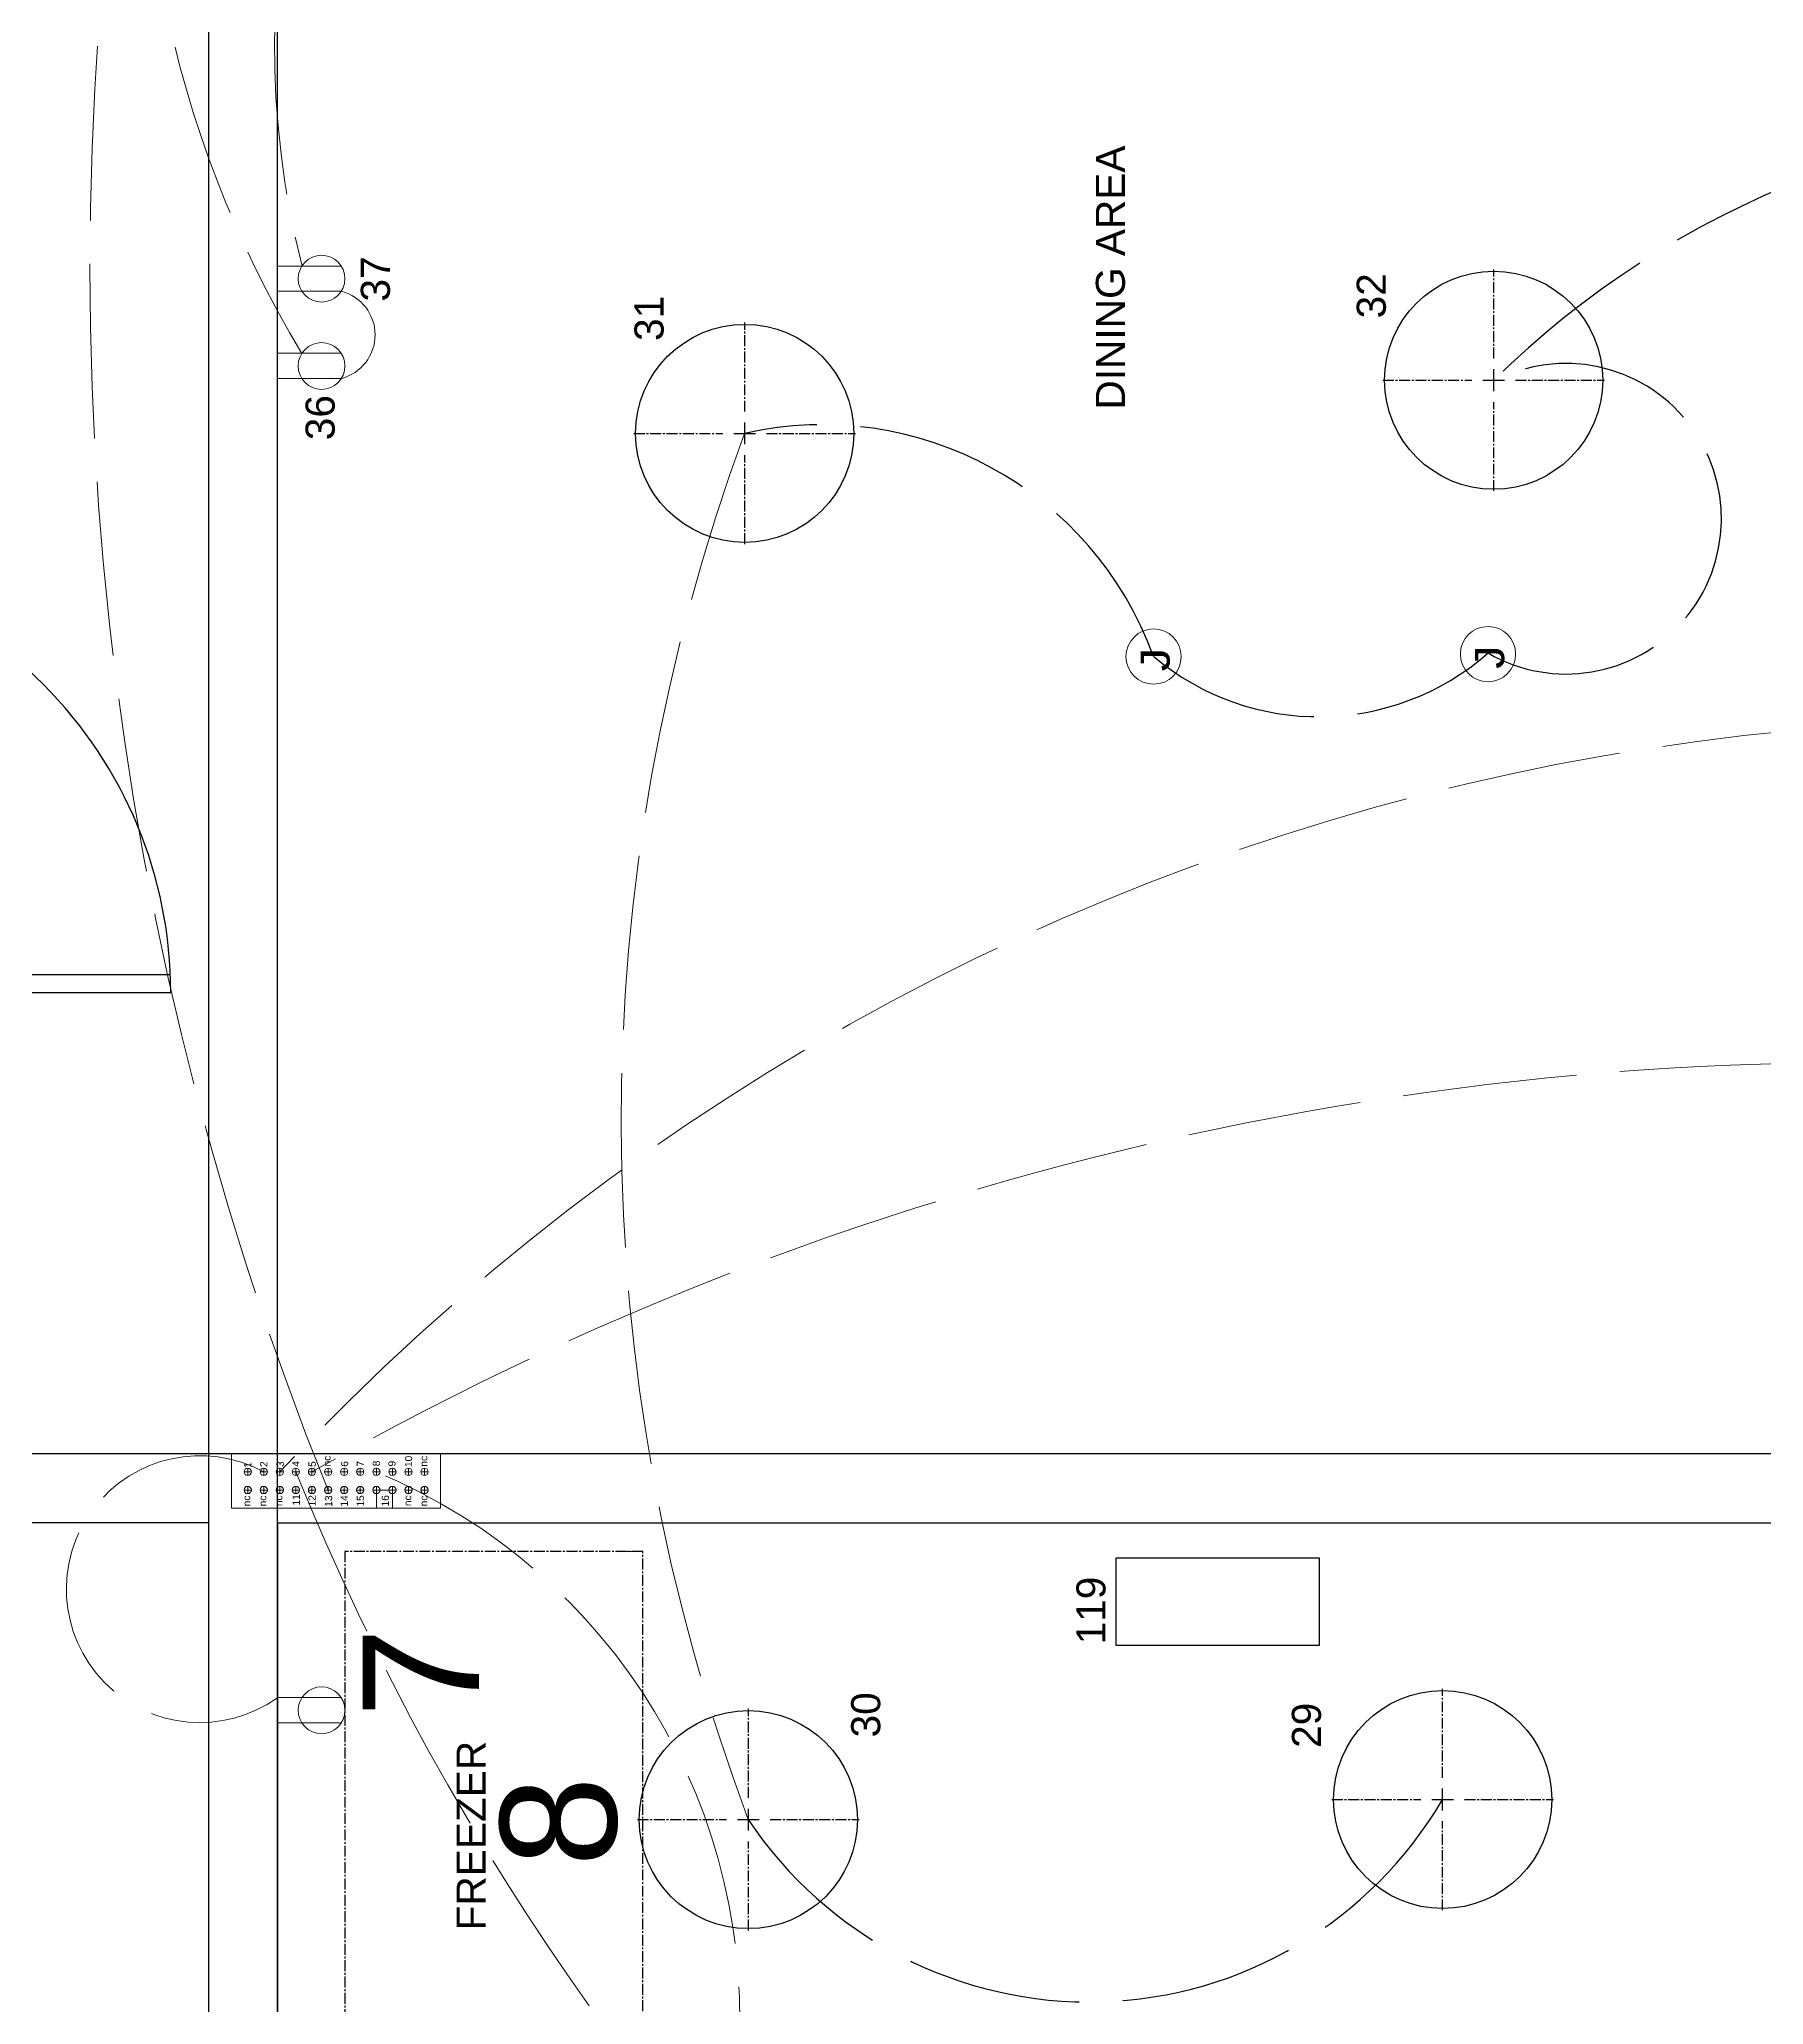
# Model space of a CAD drawing. Header units: inches. Extents: x 12 to 619, y -4 to 515.
# Drawn here: x 79 to 197.6, y 173.2 to 308.4 of the extents above; entities that cross this region are included whole.
import ezdxf

# ---------------------------------------------------------------- set-up
doc = ezdxf.new("R2010")
doc.units = ezdxf.units.IN
doc.header["$MEASUREMENT"] = 0
doc.linetypes.add('ACAD_ISO02W100', pattern=[15, 12, -3])
doc.linetypes.add('CENTER2', pattern=[1.125, 0.75, -0.125, 0.125, -0.125])
doc.layers.get('0').update_dxf_attribs({"color": 1, "lineweight": 9})
for name, color, linetype, lineweight in [('A101-Floorplan-1st-floor', 7, 'Continuous', 9), ('A201-Floorplan-2nd-floor', 7, 'Continuous', 9), ('A201-Text', 7, 'Continuous', 9), ('E201-Electrical-2nd-floor', 7, 'Continuous', 9)]:
    doc.layers.add(name, color=color, linetype=linetype, lineweight=lineweight)
doc.layers.get('0').off()
doc.styles.add('Reg', font='Courier New.ttf', dxfattribs={"height": 1})
doc.styles.add('Small', font='Arial.ttf', dxfattribs={"height": 0.5})
doc.styles.get("Standard").update_dxf_attribs({"font": 'Arial.ttf', "height": 2})

# ---------------------------------------------------------------- blocks, each defined once
blk = doc.blocks.new('duplex-for-freezer-on-2nd-floor')
at = {"layer": 'E201-Electrical-2nd-floor'}
for p, q in [((0, 0), (0, -4.39)), ((1.73, 0), (1.73, -4.38))]:
    blk.add_line(p, q, dxfattribs=at)
blk.add_circle((0.86, -3.03), 1.61, dxfattribs=at)
blk = doc.blocks.new('garage-door-exit-to-trailer')
at = {"layer": 'A101-Floorplan-1st-floor', "lineweight": 30}
for p, q in [((0, 0), (0, -30)), ((1.25, 0), (0, 0)), ((1.25, 0), (1.25, -29.97))]:
    blk.add_line(p, q, dxfattribs=at)
blk.add_arc((0, 0), 30, 270, 0, dxfattribs=at)
blk = doc.blocks.new('*U125')
at = {"layer": 'E201-Electrical-2nd-floor', "color": 0, "linetype": 'CENTER2', "lineweight": -3, "transparency": 16777216}
for p, q in [((0, 1.5), (0, 7.62)), ((-7.62, 0), (-1.5, 0)), ((1.5, 0), (7.62, 0)), ((0, -7.62), (0, -1.5))]:
    blk.add_line(p, q, dxfattribs=at)
at = {"layer": 'E201-Electrical-2nd-floor', "color": 0, "linetype": 'Continuous', "lineweight": -3, "transparency": 16777216}
for p, q in [((-0.75, 0), (0.75, 0)), ((0, -0.75), (0, 0.75))]:
    blk.add_line(p, q, dxfattribs=at)
blk = doc.blocks.new('L2-ceiling-led-29')
at = {"layer": 'E201-Electrical-2nd-floor', "lineweight": -3}
blk.add_circle((0, 0, -93), 7.5, dxfattribs=at)
at = {"layer": 'E201-Electrical-2nd-floor', "linetype": 'CENTER2', "lineweight": -3, "rotation": 270}
blk.add_blockref('*U125', (0, 0, -93), dxfattribs=at)
blk = doc.blocks.new('*U127')
at = {"layer": 'E201-Electrical-2nd-floor', "color": 0, "linetype": 'CENTER2', "lineweight": -3, "transparency": 16777216}
for p, q in [((0, 1.5), (0, 7.62)), ((-7.62, 0), (-1.5, 0)), ((1.5, 0), (7.62, 0)), ((0, -7.62), (0, -1.5))]:
    blk.add_line(p, q, dxfattribs=at)
at = {"layer": 'E201-Electrical-2nd-floor', "color": 0, "linetype": 'Continuous', "lineweight": -3, "transparency": 16777216}
for p, q in [((-0.75, 0), (0.75, 0)), ((0, -0.75), (0, 0.75))]:
    blk.add_line(p, q, dxfattribs=at)
blk = doc.blocks.new('L2-ceiling-led-30')
at = {"layer": 'E201-Electrical-2nd-floor', "lineweight": -3}
blk.add_circle((0, 0, -94.38), 7.5, dxfattribs=at)
at = {"layer": 'E201-Electrical-2nd-floor', "linetype": 'CENTER2', "lineweight": -3, "rotation": 270}
blk.add_blockref('*U127', (0, 0, -94.38), dxfattribs=at)
blk = doc.blocks.new('*U129')
at = {"layer": 'E201-Electrical-2nd-floor', "color": 0, "linetype": 'CENTER2', "lineweight": -3, "transparency": 16777216}
for p, q in [((0, 1.5), (0, 7.62)), ((-7.62, 0), (-1.5, 0)), ((1.5, 0), (7.62, 0)), ((0, -7.62), (0, -1.5))]:
    blk.add_line(p, q, dxfattribs=at)
at = {"layer": 'E201-Electrical-2nd-floor', "color": 0, "linetype": 'Continuous', "lineweight": -3, "transparency": 16777216}
for p, q in [((-0.75, 0), (0.75, 0)), ((0, -0.75), (0, 0.75))]:
    blk.add_line(p, q, dxfattribs=at)
blk = doc.blocks.new('L2-ceiling-led-31')
at = {"layer": 'E201-Electrical-2nd-floor', "lineweight": -3}
blk.add_circle((0, 0, -93.38), 7.5, dxfattribs=at)
at = {"layer": 'E201-Electrical-2nd-floor', "linetype": 'CENTER2', "lineweight": -3, "rotation": 270}
blk.add_blockref('*U129', (0, 0, -93.38), dxfattribs=at)
blk = doc.blocks.new('*U131')
at = {"layer": 'E201-Electrical-2nd-floor', "color": 0, "linetype": 'CENTER2', "lineweight": -3, "transparency": 16777216}
for p, q in [((0, 1.5), (0, 7.62)), ((-7.62, 0), (-1.5, 0)), ((1.5, 0), (7.62, 0)), ((0, -7.62), (0, -1.5))]:
    blk.add_line(p, q, dxfattribs=at)
at = {"layer": 'E201-Electrical-2nd-floor', "color": 0, "linetype": 'Continuous', "lineweight": -3, "transparency": 16777216}
for p, q in [((-0.75, 0), (0.75, 0)), ((0, -0.75), (0, 0.75))]:
    blk.add_line(p, q, dxfattribs=at)
blk = doc.blocks.new('L2-ceiling-led-32')
at = {"layer": 'E201-Electrical-2nd-floor', "lineweight": -3}
blk.add_circle((0, 0, -93.38), 7.5, dxfattribs=at)
at = {"layer": 'E201-Electrical-2nd-floor', "linetype": 'CENTER2', "lineweight": -3, "rotation": 270}
blk.add_blockref('*U131', (0, 0, -93.38), dxfattribs=at)
blk = doc.blocks.new('L2-duplex-36')
at = {"layer": 'E201-Electrical-2nd-floor'}
for p, q in [((0, 0, -15.25), (0, -4.39, -15.25)), ((1.73, 0, -15.25), (1.73, -4.38, -15.25))]:
    blk.add_line(p, q, dxfattribs=at)
blk.add_circle((0.86, -3.03, -15.25), 1.61, dxfattribs=at)
blk = doc.blocks.new('L2-duplex-37')
at = {"layer": 'E201-Electrical-2nd-floor'}
for p, q in [((0, 0, -15.25), (0, -4.39, -15.25)), ((1.73, 0, -15.25), (1.73, -4.38, -15.25))]:
    blk.add_line(p, q, dxfattribs=at)
blk.add_circle((0.86, -3.03, -15.25), 1.61, dxfattribs=at)
blk = doc.blocks.new('L1-ceiling-register-119')
at = {"layer": 'A101-Floorplan-1st-floor', "lineweight": 30}
for p, q in [((-6, 0, -95.12), (-6, -14, -95.12)), ((0, 0, -95.12), (-6, 0, -95.12)), ((0, -14, -95.12), (0, 0, -95.12)), ((-6, -14, -95.12), (0, -14, -95.12))]:
    blk.add_line(p, q, dxfattribs=at)
blk = doc.blocks.new('L3-205')
at = {"layer": 'E201-Electrical-2nd-floor'}
blk.add_circle((0, 0), 1.9, dxfattribs=at)
at = {"layer": 'E201-Electrical-2nd-floor', "lineweight": 5, "style": 'Reg'}
blk.add_text('J', height=2, dxfattribs=at).set_placement((-1.25, -1.11))
blk = doc.blocks.new('L3-206')
at = {"layer": 'E201-Electrical-2nd-floor'}
blk.add_circle((0, 0), 1.9, dxfattribs=at)
at = {"layer": 'E201-Electrical-2nd-floor', "lineweight": 5, "style": 'Reg'}
blk.add_text('J', height=2, dxfattribs=at).set_placement((-1.25, -1.11))
blk = doc.blocks.new('GE-125A-subpanel-171')
at = {"lineweight": 5}
for p, q in [((0, -14.38, -48.5), (0, 0, -48.5)), ((0, 0, -48.5), (3.75, 0, -48.5)), ((3.75, -15.19, -48.5), (3.75, 0.81, -48.5)), ((1, -1.11, -48.5), (1.5, -1.11, -48.5)), ((1.25, -1.36, -48.5), (1.25, -0.86, -48.5)), ((2.25, -1.11, -48.5), (2.75, -1.11, -48.5)), ((2.5, -1.36, -48.5), (2.5, -0.86, -48.5)), ((1, -2.21, -48.5), (1.5, -2.21, -48.5)), ((1.25, -2.46, -48.5), (1.25, -1.96, -48.5)), ((2.25, -2.21, -48.5), (2.75, -2.21, -48.5)), ((2.5, -2.46, -48.5), (2.5, -1.96, -48.5)), ((1, -3.32, -48.5), (1.5, -3.32, -48.5)), ((1.25, -3.57, -48.5), (1.25, -3.07, -48.5)), ((2.25, -3.32, -48.5), (2.75, -3.32, -48.5)), ((2.5, -3.57, -48.5), (2.5, -3.07, -48.5)), ((1, -4.42, -48.5), (1.5, -4.42, -48.5)), ((1.25, -4.67, -48.5), (1.25, -4.17, -48.5)), ((1.25, -5.78, -48.5), (1.25, -5.28, -48.5)), ((2.25, -4.42, -48.5), (2.75, -4.42, -48.5)), ((2.5, -4.67, -48.5), (2.5, -4.17, -48.5)), ((2.5, -5.78, -48.5), (2.5, -5.28, -48.5)), ((1, -5.53, -48.5), (1.5, -5.53, -48.5)), ((1, -6.64, -48.5), (1.5, -6.64, -48.5)), ((1.25, -6.89, -48.5), (1.25, -6.39, -48.5)), ((2.25, -5.53, -48.5), (2.75, -5.53, -48.5)), ((2.25, -6.64, -48.5), (2.75, -6.64, -48.5)), ((2.5, -6.89, -48.5), (2.5, -6.39, -48.5)), ((1, -7.74, -48.5), (1.5, -7.74, -48.5)), ((1.25, -7.99, -48.5), (1.25, -7.49, -48.5)), ((2.25, -7.74, -48.5), (2.75, -7.74, -48.5)), ((2.5, -7.99, -48.5), (2.5, -7.49, -48.5)), ((1, -8.85, -48.5), (1.5, -8.85, -48.5)), ((1.25, -9.1, -48.5), (1.25, -8.6, -48.5)), ((2.25, -8.85, -48.5), (2.75, -8.85, -48.5)), ((2.5, -9.1, -48.5), (2.5, -8.6, -48.5)), ((1.25, -9.96, -48.5), (0, -9.96, -48.5)), ((0, -9.96, -48.5), (0, -11.06, -48.5)), ((1, -9.96, -48.5), (1.5, -9.96, -48.5)), ((1.25, -10.21, -48.5), (1.25, -9.71, -48.5)), ((1.25, -11.06, -48.5), (1.25, -9.96, -48.5)), ((1.25, -11.31, -48.5), (1.25, -10.81, -48.5)), ((2.25, -9.96, -48.5), (2.75, -9.96, -48.5)), ((2.5, -10.21, -48.5), (2.5, -9.71, -48.5)), ((2.5, -11.31, -48.5), (2.5, -10.81, -48.5)), ((0, -11.06, -48.5), (1.25, -11.06, -48.5)), ((1, -11.06, -48.5), (1.5, -11.06, -48.5)), ((1.25, -12.42, -48.5), (1.25, -11.92, -48.5)), ((2.25, -11.06, -48.5), (2.75, -11.06, -48.5)), ((2.5, -12.42, -48.5), (2.5, -11.92, -48.5)), ((1, -12.17, -48.5), (1.5, -12.17, -48.5)), ((1, -13.27, -48.5), (1.5, -13.27, -48.5)), ((1.25, -13.52, -48.5), (1.25, -13.02, -48.5)), ((2.25, -12.17, -48.5), (2.75, -12.17, -48.5)), ((2.25, -13.27, -48.5), (2.75, -13.27, -48.5)), ((2.5, -13.52, -48.5), (2.5, -13.02, -48.5)), ((0, -14.38, -48.5), (3.75, -14.38, -48.5))]:
    blk.add_line(p, q, dxfattribs=at)
for centre in [(1.25, -1.11, -48.5), (2.5, -1.11, -48.5), (1.25, -2.21, -48.5), (2.5, -2.21, -48.5), (1.25, -3.32, -48.5), (2.5, -3.32, -48.5), (1.25, -4.42, -48.5), (1.25, -5.53, -48.5), (2.5, -4.42, -48.5), (2.5, -5.53, -48.5), (1.25, -6.64, -48.5), (2.5, -6.64, -48.5), (1.25, -7.74, -48.5), (2.5, -7.74, -48.5), (1.25, -8.85, -48.5), (2.5, -8.85, -48.5), (1.25, -9.96, -48.5), (1.25, -11.06, -48.5), (2.5, -9.96, -48.5), (2.5, -11.06, -48.5), (1.25, -12.17, -48.5), (2.5, -12.17, -48.5), (1.25, -13.27, -48.5), (2.5, -13.27, -48.5)]:
    blk.add_circle(centre, 0.25, dxfattribs=at)
at = {"lineweight": 5, "style": 'Small'}
for s, p in [('nc', (0.13, -1.28, -48.5)), ('1', (2.77, -1.36, -48.5)), ('nc', (0.13, -2.39, -48.5)), ('2', (2.83, -2.47, -48.5)), ('nc', (0.14, -3.49, -48.5)), ('3', (2.83, -3.59, -48.5)), ('12', (0.12, -5.79, -48.5)), ('11', (0.18, -4.7, -48.5)), ('4', (2.85, -4.67, -48.5)), ('5', (2.84, -5.79, -48.5)), ('13', (0.1, -6.92, -48.5)), ('nc', (2.87, -6.81, -48.5)), ('14', (0.11, -8, -48.5)), ('6', (2.85, -8.02, -48.5)), ('15', (0.11, -9.11, -48.5)), ('7', (2.86, -9.11, -48.5)), ('16', (0.12, -10.82, -48.5)), ('9', (2.87, -11.28, -48.5)), ('8', (2.88, -10.2, -48.5)), ('nc', (0.14, -12.36, -48.5)), ('10', (2.83, -12.42, -48.5)), ('nc', (0.13, -13.46, -48.5)), ('nc', (2.86, -13.46, -48.5))]:
    blk.add_text(s, height=0.5, dxfattribs=at).set_placement(p)
blk = doc.blocks.new('subpanel-171')
at = {"layer": 'E201-Electrical-2nd-floor', "lineweight": 5}
for p, q in [((0, -14.38, -48.75), (0, 0, -48.75)), ((0, 0, -48.75), (3.75, 0, -48.75)), ((3.75, -15.19, -48.75), (3.75, 0.81, -48.75)), ((1, -1.11, -48.75), (1.5, -1.11, -48.75)), ((1.25, -1.36, -48.75), (1.25, -0.86, -48.75)), ((2.25, -1.11, -48.75), (2.75, -1.11, -48.75)), ((2.5, -1.36, -48.75), (2.5, -0.86, -48.75)), ((1, -2.21, -48.75), (1.5, -2.21, -48.75)), ((1.25, -2.46, -48.75), (1.25, -1.96, -48.75)), ((2.25, -2.21, -48.75), (2.75, -2.21, -48.75)), ((2.5, -2.46, -48.75), (2.5, -1.96, -48.75)), ((1, -3.32, -48.75), (1.5, -3.32, -48.75)), ((1.25, -3.57, -48.75), (1.25, -3.07, -48.75)), ((2.25, -3.32, -48.75), (2.75, -3.32, -48.75)), ((2.5, -3.57, -48.75), (2.5, -3.07, -48.75)), ((1, -4.42, -48.75), (1.5, -4.42, -48.75)), ((1.25, -4.67, -48.75), (1.25, -4.17, -48.75)), ((1.25, -5.78, -48.75), (1.25, -5.28, -48.75)), ((2.25, -4.42, -48.75), (2.75, -4.42, -48.75)), ((2.5, -4.67, -48.75), (2.5, -4.17, -48.75)), ((2.5, -5.78, -48.75), (2.5, -5.28, -48.75)), ((1, -5.53, -48.75), (1.5, -5.53, -48.75)), ((1, -6.64, -48.75), (1.5, -6.64, -48.75)), ((1.25, -6.89, -48.75), (1.25, -6.39, -48.75)), ((2.25, -5.53, -48.75), (2.75, -5.53, -48.75)), ((2.25, -6.64, -48.75), (2.75, -6.64, -48.75)), ((2.5, -6.89, -48.75), (2.5, -6.39, -48.75)), ((1, -7.74, -48.75), (1.5, -7.74, -48.75)), ((1.25, -7.99, -48.75), (1.25, -7.49, -48.75)), ((2.25, -7.74, -48.75), (2.75, -7.74, -48.75)), ((2.5, -7.99, -48.75), (2.5, -7.49, -48.75)), ((1, -8.85, -48.75), (1.5, -8.85, -48.75)), ((1.25, -9.1, -48.75), (1.25, -8.6, -48.75)), ((2.25, -8.85, -48.75), (2.75, -8.85, -48.75)), ((2.5, -9.1, -48.75), (2.5, -8.6, -48.75)), ((1.25, -9.96, -48.75), (0, -9.96, -48.75)), ((0, -9.96, -48.75), (0, -11.06, -48.75)), ((1, -9.96, -48.75), (1.5, -9.96, -48.75)), ((1.25, -10.21, -48.75), (1.25, -9.71, -48.75)), ((1.25, -11.06, -48.75), (1.25, -9.96, -48.75)), ((1.25, -11.31, -48.75), (1.25, -10.81, -48.75)), ((2.25, -9.96, -48.75), (2.75, -9.96, -48.75)), ((2.5, -10.21, -48.75), (2.5, -9.71, -48.75)), ((2.5, -11.31, -48.75), (2.5, -10.81, -48.75)), ((0, -11.06, -48.75), (1.25, -11.06, -48.75)), ((1, -11.06, -48.75), (1.5, -11.06, -48.75)), ((1.25, -12.42, -48.75), (1.25, -11.92, -48.75)), ((2.25, -11.06, -48.75), (2.75, -11.06, -48.75)), ((2.5, -12.42, -48.75), (2.5, -11.92, -48.75)), ((1, -12.17, -48.75), (1.5, -12.17, -48.75)), ((1, -13.27, -48.75), (1.5, -13.27, -48.75)), ((1.25, -13.52, -48.75), (1.25, -13.02, -48.75)), ((2.25, -12.17, -48.75), (2.75, -12.17, -48.75)), ((2.25, -13.27, -48.75), (2.75, -13.27, -48.75)), ((2.5, -13.52, -48.75), (2.5, -13.02, -48.75)), ((0, -14.38, -48.75), (3.75, -14.38, -48.75))]:
    blk.add_line(p, q, dxfattribs=at)
for centre in [(1.25, -1.11, -48.75), (2.5, -1.11, -48.75), (1.25, -2.21, -48.75), (2.5, -2.21, -48.75), (1.25, -3.32, -48.75), (2.5, -3.32, -48.75), (1.25, -4.42, -48.75), (1.25, -5.53, -48.75), (2.5, -4.42, -48.75), (2.5, -5.53, -48.75), (1.25, -6.64, -48.75), (2.5, -6.64, -48.75), (1.25, -7.74, -48.75), (2.5, -7.74, -48.75), (1.25, -8.85, -48.75), (2.5, -8.85, -48.75), (1.25, -9.96, -48.75), (1.25, -11.06, -48.75), (2.5, -9.96, -48.75), (2.5, -11.06, -48.75), (1.25, -12.17, -48.75), (2.5, -12.17, -48.75), (1.25, -13.27, -48.75), (2.5, -13.27, -48.75)]:
    blk.add_circle(centre, 0.25, dxfattribs=at)
at = {"layer": 'E201-Electrical-2nd-floor', "lineweight": 5, "style": 'Small'}
for s, p in [('nc', (0.13, -1.28, -48.75)), ('1', (2.77, -1.36, -48.75)), ('nc', (0.13, -2.39, -48.75)), ('2', (2.83, -2.47, -48.75)), ('nc', (0.14, -3.49, -48.75)), ('3', (2.83, -3.59, -48.75)), ('12', (0.12, -5.79, -48.75)), ('11', (0.18, -4.7, -48.75)), ('4', (2.85, -4.67, -48.75)), ('5', (2.84, -5.79, -48.75)), ('13', (0.1, -6.92, -48.75)), ('nc', (2.87, -6.81, -48.75)), ('14', (0.11, -8, -48.75)), ('6', (2.85, -8.02, -48.75)), ('15', (0.11, -9.11, -48.75)), ('7', (2.86, -9.11, -48.75)), ('16', (0.12, -10.82, -48.75)), ('9', (2.87, -11.28, -48.75)), ('8', (2.88, -10.2, -48.75)), ('nc', (0.14, -12.36, -48.75)), ('10', (2.83, -12.42, -48.75)), ('nc', (0.13, -13.46, -48.75)), ('nc', (2.86, -13.46, -48.75))]:
    blk.add_text(s, height=0.5, dxfattribs=at).set_placement(p)

msp = doc.modelspace()

# ---------------------------------------------------------------- linework, layer by layer
at = {"layer": 'A101-Floorplan-1st-floor', "lineweight": -3}
for p, q in [((90.69, 206.32), (52.38, 206.32)), ((90.69, 51.29), (90.69, 206.32)), ((95.44, 56.04), (95.44, 206.32)), ((95.44, 206.32), (319.82, 206.32))]:
    msp.add_line(p, q, dxfattribs=at)
msp.add_lwpolyline([(278.32, 349.82), (315.07, 349.82), (315.07, 211.07), (58.07, 211.07), (58.07, 454.25), (280.22, 454.25), (280.22, 349.82)], dxfattribs=at)
at = {"layer": 'A201-Floorplan-2nd-floor', "lineweight": -3}
msp.add_line((90.69, 35.17), (90.69, 356.57), dxfattribs=at)
at = {"layer": 'A201-Floorplan-2nd-floor', "lineweight": 5}
msp.add_line((120.54, 204.35), (119.41, 204.35), dxfattribs=at)
at = {"layer": 'A201-Floorplan-2nd-floor', "lineweight": -3}
msp.add_lwpolyline([(221.79, 173.94), (221.79, 40.03), (95.41, 39.94), (95.41, 351.82), (390.6, 351.82), (390.6, 242.75), (453.45, 242.75), (453.45, 218.25), (439.9, 218.25), (439.9, 152.5), (404.56, 152.5), (404.56, 173.94), (221.78, 173.94)], dxfattribs=at)
at = {"layer": 'A201-Floorplan-2nd-floor', "linetype": 'CENTER2', "lineweight": -3}
msp.add_lwpolyline([(120.54, 204.35), (100.04, 204.35), (100.04, 169.35), (120.54, 169.35)], close=True, dxfattribs=at)
at = {"layer": 'E201-Electrical-2nd-floor', "linetype": 'ACAD_ISO02W100', "lineweight": 5}
for centre, radius, start, end in [((155.92, 307.79), 60.71, 135.7673, 194.3406), ((306.59, 292.65), 224.08, 168.4282, 202.0393), ((161.86, 325.94), 75.7, 171.1423, 211.1758), ((99.02, 288.03), 3.1, 284.5908, 75.4092), ((255.3, 233.91), 136.25, 159.6703, 200.6302), ((214.63, 98.5), 163, 348.7833, 136.9245), ((204.13, 23.03), 214.94, 47.1939, 119.656), ((90.07, 201.75), 9.18, 61.4152, 305.6014), ((86.56, 172.31), 40.64, 282.571, 67.3646), ((261.4, 276.38), 177.66, 202.0017, 256.31)]:
    msp.add_arc(centre, radius, start, end, dxfattribs=at)
at = {"layer": 'E201-Electrical-2nd-floor', "linetype": 'ACAD_ISO02W100', "lineweight": -3}
for centre, radius, start, end in [((223.63, 239.61), 63.55, 41.7589, 134.5372), ((184.03, 275.38), 10.68, 239.8413, 117.7632), ((132.9, 257.63), 24.22, 19.974, 102.7927), ((167.02, 279.4), 17.64, 229.9377, 311.3078), ((151.23, 201.52), 28.17, 213.6786, 329.6203)]:
    msp.add_arc(centre, radius, start, end, dxfattribs=at)

# ---------------------------------------------------------------- block references
at = {"lineweight": -3, "rotation": 89.99999999999999}
msp.add_blockref('garage-door-exit-to-trailer', (58.07, 242.79), dxfattribs=at)
at = {"layer": 'A101-Floorplan-1st-floor', "lineweight": 5, "rotation": 89.99999999999999}
for name, p in [('GE-125A-subpanel-171', (92.25, 207.32, 48.5)), ('L1-ceiling-register-119', (153.07, 203.89, 95.12))]:
    msp.add_blockref(name, p, dxfattribs=at)
at = {"layer": 'A201-Floorplan-2nd-floor', "lineweight": 5, "rotation": 89.99999999999999}
for name, p in [('L2-ceiling-led-29', (175.54, 187.28, 93)), ('L2-ceiling-led-30', (127.79, 185.9, 94.38))]:
    msp.add_blockref(name, p, dxfattribs=at)
at = {"layer": 'E201-Electrical-2nd-floor', "lineweight": 5, "rotation": 89.99999999999999}
for name, p in [('L2-duplex-37', (95.41, 291.03, 15.25)), ('L2-duplex-36', (95.41, 285.03, 15.25)), ('L3-205', (155.66, 265.9)), ('L3-206', (178.66, 266.07)), ('subpanel-171', (92.25, 207.32, 48.75))]:
    msp.add_blockref(name, p, dxfattribs=at)
at = {"layer": 'E201-Electrical-2nd-floor', "linetype": 'ACAD_ISO02W100', "lineweight": 5, "rotation": 89.99999999999999}
for name, p in [('L2-ceiling-led-32', (179.05, 284.91, 93.38)), ('L2-ceiling-led-31', (127.54, 281.25, 93.38))]:
    msp.add_blockref(name, p, dxfattribs=at)
at = {"layer": 'E201-Electrical-2nd-floor', "lineweight": -3, "rotation": 89.99999999999999}
msp.add_blockref('duplex-for-freezer-on-2nd-floor', (95.41, 192.56), dxfattribs=at)

# ---------------------------------------------------------------- texts
at = {"layer": 'A101-Floorplan-1st-floor', "lineweight": 5}
msp.add_text('119', height=2, rotation=90, dxfattribs=at).set_placement((152.35, 197.95))
at = {"layer": 'A201-Text', "lineweight": 5}
for s, p in [('DINING AREA', (153.69, 282.89)), ('FREEZER', (109.72, 178.28))]:
    msp.add_text(s, height=2, rotation=90, dxfattribs=at).set_placement(p)
at = {"layer": 'A201-Text', "lineweight": -3, "insert": (110.72, 182.66), "char_height": 8, "attachment_point": 1, "rotation": 90}
msp.add_mtext('8', dxfattribs=at)
at = {"layer": 'E201-Electrical-2nd-floor', "lineweight": 5}
for s, p in [('37', (103.14, 290.32)), ('32', (171.63, 289.16)), ('31', (121.96, 287.61)), ('36', (99.34, 280.78)), ('30', (136.86, 191.55)), ('29', (167.17, 190.83))]:
    msp.add_text(s, height=2, rotation=90, dxfattribs=at).set_placement(p)
at = {"layer": 'E201-Electrical-2nd-floor', "lineweight": -3, "insert": (101.27, 192.9), "char_height": 8, "attachment_point": 1, "rotation": 90}
msp.add_mtext('7', dxfattribs=at)

doc.saveas('drawing.dxf')
